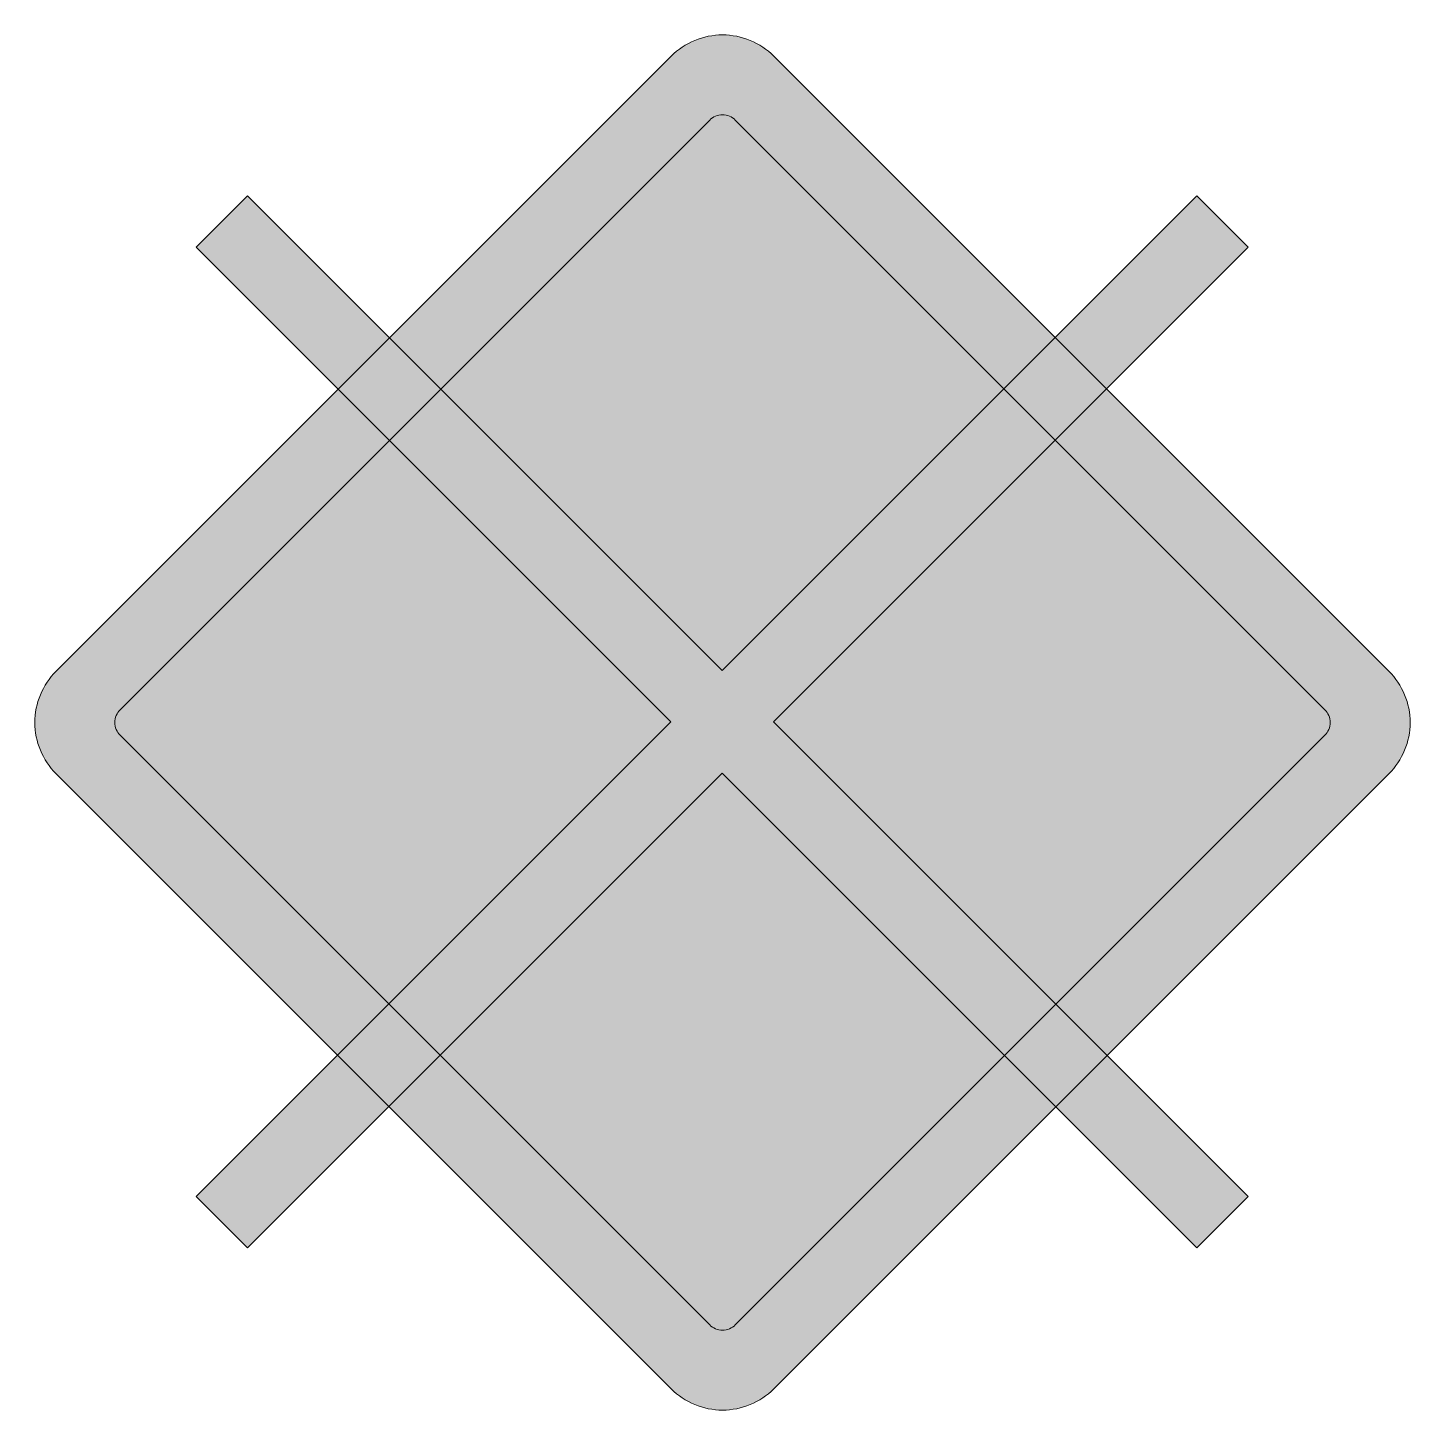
# Model space of a CAD drawing. Header units: millimetres. Extents: x -192 to 192, y -2 to 381.
import ezdxf

# ---------------------------------------------------------------- set-up
doc = ezdxf.new("R2010")
doc.units = ezdxf.units.MM

msp = doc.modelspace()

# ---------------------------------------------------------------- hatches: boundary and pattern name
at = {"lineweight": 0, "true_color": 0xf6f6f6, "extrusion": (0, 0, -1)}
h = msp.add_hatch(color=7, dxfattribs=at)
h.paths.add_polyline_path([(-14.14, 373.55), (-183.85, 203.85, 0.414214), (-183.85, 175.56), (-14.14, 5.86, 0.414214), (14.14, 5.86), (183.85, 175.56, 0.414214), (183.85, 203.85), (14.14, 373.55, 0.414214)])
edge = h.paths.add_edge_path(flags=16)
edge.add_line((10.61, 362.95), (173.24, 200.31))
edge.add_ellipse((162.63, 189.71), major_axis=(0, 15), ratio=0.999479, start_angle=225.0149, end_angle=315.0149, ccw=False)
edge.add_line((173.24, 179.1), (10.61, 16.46))
edge.add_ellipse((0, 27.07), major_axis=(0, 15), ratio=0.999479, start_angle=135.0149, end_angle=225.0149, ccw=False)
edge.add_line((-10.61, 16.46), (-173.24, 179.1))
edge.add_ellipse((-162.63, 189.71), major_axis=(0, -15), ratio=0.999479, start_angle=225.0149, end_angle=315.0149, ccw=False)
edge.add_line((-173.24, 200.31), (-10.61, 362.95))
edge.add_ellipse((0, 352.34), major_axis=(0, 15), ratio=0.999479, start_angle=-45.0149, end_angle=44.9851, ccw=False)
at = {"lineweight": 0, "true_color": 0x1e1e1d, "extrusion": (0, 0, -1)}
h = msp.add_hatch(color=250, dxfattribs=at)
h.paths.add_polyline_path([(-10.61, 362.95), (-173.24, 200.31, 0.414214), (-173.24, 179.1), (-10.61, 16.46, 0.414214), (10.61, 16.46), (173.24, 179.1, 0.414214), (173.24, 200.31), (10.61, 362.95, 0.414214)])
edge = h.paths.add_edge_path(flags=16)
edge.add_line((-3.54, 23.54), (-166.17, 186.17))
edge.add_ellipse((-162.63, 189.71), major_axis=(0, -5), ratio=0.999479, start_angle=224.9851, end_angle=314.9851, ccw=False)
edge.add_line((-166.17, 193.24), (-3.54, 355.88))
edge.add_ellipse((0, 352.34), major_axis=(0, -5), ratio=0.999479, start_angle=135.0149, end_angle=225.0149, ccw=False)
edge.add_line((3.54, 355.88), (166.17, 193.24))
edge.add_ellipse((162.63, 189.71), major_axis=(0, 5), ratio=0.999479, start_angle=224.9851, end_angle=314.9851, ccw=False)
edge.add_line((166.17, 186.17), (3.54, 23.54))
edge.add_ellipse((0, 27.07), major_axis=(0, 5), ratio=0.999479, start_angle=135.0149, end_angle=225.0149, ccw=False)
at = {"lineweight": 0, "true_color": 0xa52019, "extrusion": (0, 0, -1)}
msp.add_hatch(color=24, dxfattribs=at).paths.add_polyline_path([(-3.54, 355.88), (-166.17, 193.24, 0.414214), (-166.17, 186.17), (-3.54, 23.54, 0.414214), (3.54, 23.54), (166.17, 186.17, 0.414214), (166.17, 193.24), (3.54, 355.88, 0.414214)])
at = {"lineweight": 0, "true_color": 0xff0000, "extrusion": (0, 0, -1)}
msp.add_hatch(color=1, dxfattribs=at).paths.add_polyline_path([(0.07, 204.05), (-130.88, 335.01), (-145.02, 320.86), (-14.07, 189.91), (-145.02, 58.96), (-130.88, 44.82), (0.07, 175.77), (131.02, 44.82), (145.17, 58.96), (14.21, 189.91), (145.17, 320.86), (131.02, 335.01)], flags=0)

# ---------------------------------------------------------------- linework, layer by layer
at = {"color": 7, "lineweight": 0, "flags": 128}
msp.add_lwpolyline([(183.85, 203.85), (14.14, 373.55, 0.414214), (-14.14, 373.55), (-183.85, 203.85, 0.414214), (-183.85, 175.56), (-14.14, 5.86, 0.414214), (14.14, 5.86), (183.85, 175.56, 0.414214)], format="xyb", close=True, dxfattribs=at)
at = {"color": 24, "lineweight": 0, "true_color": 0xa52019, "flags": 128}
msp.add_lwpolyline([(3.54, 355.88), (166.17, 193.24, -0.414214), (166.17, 186.17), (3.54, 23.54, -0.414214), (-3.54, 23.54), (-166.17, 186.17, -0.414214), (-166.17, 193.24), (-3.54, 355.88, -0.414214)], format="xyb", close=True, dxfattribs=at)
at = {"color": 1, "lineweight": 0, "flags": 128}
msp.add_lwpolyline([(-0.07, 204.05), (130.88, 335.01), (145.02, 320.86), (14.07, 189.91), (145.02, 58.96), (130.88, 44.82), (-0.07, 175.77), (-131.02, 44.82), (-145.17, 58.96), (-14.21, 189.91), (-145.17, 320.86), (-131.02, 335.01)], close=True, dxfattribs=at)

doc.saveas('drawing.dxf')
